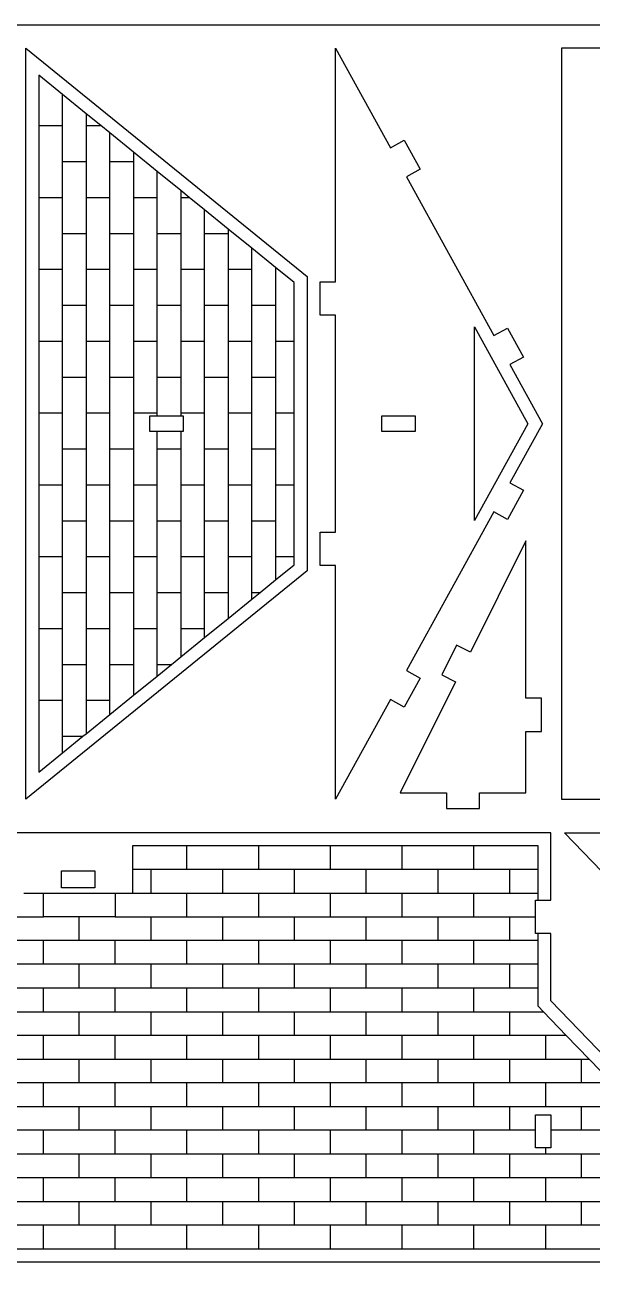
# Model space of a CAD drawing. Extents: x -20.4 to 71.3, y -7 to 58.8.
# Drawn here: x 6.68 to 24.98, y 18.7 to 58.78 of the extents above; entities that cross this region are included whole.
import ezdxf

# ---------------------------------------------------------------- set-up
doc = ezdxf.new("R2010")
doc.units = 0
doc.header["$MEASUREMENT"] = 0
doc.layers.get('0').update_dxf_attribs({"linetype": 'CONTINUOUS'})
doc.layers.add('ENGRAVING', color=1, linetype='CONTINUOUS')

msp = doc.modelspace()

# ---------------------------------------------------------------- linework, layer by layer
for points in [[(-20.443, -7.045), (-20.443, 58.781), (71.309, 58.781), (71.309, -7.045)], [(6.712, 33.835), (6.712, 58.032), (15.786, 50.677), (15.786, 41.191)], [(16.702, 33.835), (16.702, 41.367), (16.202, 41.367), (16.202, 42.435), (16.702, 42.435), (16.702, 49.433), (16.202, 49.433), (16.202, 50.501), (16.702, 50.501), (16.702, 58.032), (18.473, 54.822), (18.911, 55.063), (19.426, 54.128), (18.989, 53.887), (21.81, 48.773), (22.248, 49.014), (22.764, 48.079), (22.326, 47.838), (23.377, 45.934), (22.326, 44.03), (22.764, 43.788), (22.248, 42.853), (21.81, 43.095), (18.989, 37.981), (19.426, 37.739), (18.911, 36.804), (18.473, 37.046)], [(23.983, 33.835), (70.708, 33.835), (70.708, 58.032), (23.983, 58.032)], [(10.715, 45.684), (10.715, 46.184), (10.948, 46.184), (11.711, 46.184), (11.783, 46.184), (11.783, 45.684), (11.711, 45.684), (10.948, 45.684)], [(18.197, 45.684), (18.197, 46.184), (19.265, 46.184), (19.265, 45.684)], [(18.784, 34.043), (20.279, 34.043), (20.279, 33.543), (21.347, 33.543), (21.347, 34.043), (22.842, 34.043), (22.842, 36.022), (23.342, 36.022), (23.342, 37.09), (22.842, 37.09), (22.842, 42.16), (21.052, 38.579), (20.605, 38.803), (20.127, 37.848), (20.574, 37.624)], [(-14.96, 18.937), (31.765, 18.937), (23.648, 27.338), (23.648, 29.513), (23.231, 29.513), (23.148, 29.513), (23.148, 30.047), (23.148, 30.581), (23.231, 30.581), (23.648, 30.581), (23.648, 32.755), (-6.844, 32.755), (-6.844, 30.581), (-6.426, 30.581), (-6.344, 30.581), (-6.344, 30.047), (-6.344, 29.513), (-6.426, 29.513), (-6.844, 29.513), (-6.844, 27.338)], [(32.205, 18.938), (32.205, 21.113), (32.622, 21.113), (32.705, 21.113), (32.705, 21.647), (32.705, 22.181), (32.622, 22.181), (32.205, 22.181), (32.205, 24.355), (24.089, 32.756), (70.814, 32.756), (62.697, 24.355), (62.697, 22.181), (62.28, 22.181), (62.197, 22.181), (62.197, 21.647), (62.197, 21.113), (62.28, 21.113), (62.697, 21.113), (62.697, 18.938)], [(7.868, 30.986), (7.868, 31.532), (8.936, 31.532), (8.936, 30.986)], [(23.148, 22.604), (23.148, 23.173), (23.148, 23.672), (23.648, 23.672), (23.648, 23.173), (23.648, 22.604), (23.478, 22.604)]]:
    msp.add_lwpolyline(points, close=True)
at = {"layer": 'ENGRAVING'}
for points in [[(7.129, 57.157), (7.129, 55.536)], [(7.893, 56.538), (7.129, 57.157)], [(8.656, 55.919), (7.893, 56.538)], [(7.893, 54.379), (7.893, 55.536), (7.893, 56.538)], [(8.656, 55.919), (8.656, 55.536), (8.656, 54.379)], [(9.128, 55.536), (8.656, 55.919)], [(7.129, 55.536), (7.129, 53.222), (7.129, 50.908)], [(7.129, 55.536), (7.893, 55.536)], [(8.656, 55.536), (9.128, 55.536)], [(9.42, 55.3), (9.128, 55.536)], [(9.42, 54.379), (9.42, 55.3)], [(10.184, 54.681), (9.42, 55.3)], [(10.948, 54.062), (10.184, 54.681)], [(10.184, 54.681), (10.184, 54.379)], [(7.893, 54.379), (8.656, 54.379)], [(7.893, 53.222), (7.893, 54.379)], [(8.656, 53.222), (9.42, 53.222), (9.42, 54.379)], [(8.656, 54.379), (8.656, 53.222)], [(9.42, 54.379), (10.184, 54.379)], [(10.184, 54.379), (10.184, 53.222)], [(12.475, 52.824), (11.983, 53.222), (11.711, 53.443), (10.948, 54.062)], [(10.948, 53.222), (10.948, 54.062)], [(11.711, 53.443), (11.711, 53.222)], [(7.129, 53.222), (7.893, 53.222)], [(7.893, 52.065), (7.893, 53.222)], [(8.656, 53.222), (8.656, 52.065)], [(9.42, 52.065), (9.42, 53.222)], [(10.184, 53.222), (10.184, 52.065)], [(10.184, 53.222), (10.948, 53.222)], [(10.948, 52.065), (10.948, 53.222)], [(11.711, 53.222), (11.711, 52.065)], [(11.711, 53.222), (11.983, 53.222)], [(13.239, 52.205), (12.475, 52.824)], [(12.475, 52.065), (12.475, 52.824)], [(14.002, 51.585), (13.239, 52.205)], [(13.239, 52.205), (13.239, 52.065)], [(7.893, 50.908), (7.893, 52.065)], [(7.893, 52.065), (8.656, 52.065)], [(8.656, 52.065), (8.656, 50.908)], [(9.42, 50.908), (9.42, 52.065)], [(9.42, 52.065), (10.184, 52.065)], [(10.184, 52.065), (10.184, 50.908)], [(10.948, 52.065), (11.711, 52.065)], [(10.948, 50.908), (10.948, 52.065)], [(11.711, 52.065), (11.711, 50.908)], [(12.475, 52.065), (13.239, 52.065)], [(12.475, 50.908), (12.475, 52.065)], [(13.239, 52.065), (13.239, 50.908)], [(14.002, 49.751), (14.002, 50.908), (14.002, 51.585)], [(14.766, 50.966), (14.002, 51.585)], [(7.129, 50.908), (7.129, 48.594)], [(7.129, 50.908), (7.893, 50.908)], [(7.893, 49.751), (7.893, 50.908)], [(8.656, 50.908), (9.42, 50.908)], [(8.656, 50.908), (8.656, 49.751)], [(9.42, 48.594), (9.42, 49.751), (9.42, 50.908)], [(10.184, 50.908), (10.184, 49.751)], [(10.184, 50.908), (10.948, 50.908)], [(10.948, 49.751), (10.948, 50.908)], [(11.711, 50.908), (11.711, 49.751)], [(11.711, 50.908), (12.475, 50.908)], [(12.475, 49.751), (12.475, 50.908)], [(13.239, 50.908), (14.002, 50.908)], [(13.239, 50.908), (13.239, 49.751)], [(15.369, 50.478), (14.766, 50.966)], [(14.766, 50.966), (14.766, 49.751)], [(15.369, 41.652), (15.369, 43.966), (15.369, 46.28), (15.369, 48.594), (15.369, 50.478)], [(7.893, 48.594), (7.893, 49.751)], [(7.893, 49.751), (8.656, 49.751)], [(8.656, 49.751), (8.656, 48.594)], [(9.42, 49.751), (10.184, 49.751)], [(10.184, 49.751), (10.184, 48.594)], [(10.948, 49.751), (11.711, 49.751)], [(10.948, 48.594), (10.948, 49.751)], [(11.711, 49.751), (11.711, 48.594), (11.711, 47.437)], [(12.475, 47.437), (12.475, 48.594), (12.475, 49.751), (13.239, 49.751), (13.239, 48.594)], [(14.002, 49.751), (14.766, 49.751)], [(14.002, 48.594), (14.002, 49.751)], [(14.766, 49.751), (14.766, 48.594)], [(7.129, 48.594), (7.893, 48.594)], [(7.129, 48.594), (7.129, 46.28)], [(7.893, 47.437), (7.893, 48.594)], [(8.656, 48.594), (9.42, 48.594)], [(8.656, 48.594), (8.656, 47.437)], [(9.42, 46.28), (9.42, 47.437), (9.42, 48.594)], [(10.184, 48.594), (10.184, 47.437)], [(10.184, 48.594), (10.948, 48.594)], [(10.948, 47.437), (10.948, 48.594)], [(11.711, 48.594), (12.475, 48.594)], [(13.239, 48.594), (13.239, 47.437)], [(13.239, 48.594), (14.002, 48.594)], [(14.002, 47.437), (14.002, 48.594)], [(14.766, 48.594), (15.369, 48.594)], [(14.766, 48.594), (14.766, 47.437)], [(7.893, 45.123), (7.893, 46.28), (7.893, 47.437), (8.656, 47.437), (8.656, 46.28), (8.656, 45.123)], [(9.42, 47.437), (10.184, 47.437), (10.184, 46.28), (10.184, 45.123)], [(10.948, 46.28), (10.948, 47.437)], [(10.948, 47.437), (11.711, 47.437), (11.711, 46.28)], [(12.475, 46.28), (12.475, 47.437)], [(12.475, 47.437), (13.239, 47.437)], [(13.239, 47.437), (13.239, 46.28)], [(14.002, 46.28), (14.002, 47.437)], [(14.002, 47.437), (14.766, 47.437)], [(14.766, 47.437), (14.766, 46.28)], [(7.129, 46.28), (7.893, 46.28)], [(7.129, 46.28), (7.129, 43.966)], [(8.656, 46.28), (9.42, 46.28)], [(9.42, 45.123), (9.42, 46.28)], [(10.184, 46.28), (10.948, 46.28)], [(10.948, 46.184), (10.948, 46.28)], [(11.711, 46.28), (12.475, 46.28)], [(11.711, 46.28), (11.711, 46.184)], [(12.475, 45.123), (12.475, 46.28)], [(13.239, 46.28), (13.239, 45.123)], [(13.239, 46.28), (14.002, 46.28)], [(14.002, 45.123), (14.002, 46.28)], [(14.766, 46.28), (14.766, 45.123)], [(14.766, 46.28), (15.369, 46.28)], [(10.948, 45.123), (10.948, 45.684)], [(11.711, 45.684), (11.711, 45.123)], [(7.893, 42.809), (7.893, 43.966), (7.893, 45.123), (8.656, 45.123), (8.656, 43.966)], [(9.42, 45.123), (10.184, 45.123)], [(9.42, 43.966), (9.42, 45.123)], [(10.184, 45.123), (10.184, 43.966)], [(10.948, 45.123), (11.711, 45.123)], [(10.948, 43.966), (10.948, 45.123)], [(11.711, 45.123), (11.711, 43.966)], [(12.475, 45.123), (13.239, 45.123)], [(12.475, 43.966), (12.475, 45.123)], [(13.239, 45.123), (13.239, 43.966)], [(14.002, 43.966), (14.002, 45.123)], [(14.002, 45.123), (14.766, 45.123), (14.766, 43.966), (14.766, 42.809)], [(7.129, 43.966), (7.129, 41.652)], [(7.129, 43.966), (7.893, 43.966)], [(8.656, 43.966), (9.42, 43.966)], [(8.656, 43.966), (8.656, 42.809)], [(9.42, 42.809), (9.42, 43.966)], [(10.184, 43.966), (10.948, 43.966)], [(10.184, 43.966), (10.184, 42.809)], [(10.948, 42.809), (10.948, 43.966)], [(11.711, 43.966), (12.475, 43.966)], [(11.711, 43.966), (11.711, 42.809)], [(12.475, 42.809), (12.475, 43.966)], [(13.239, 43.966), (14.002, 43.966)], [(13.239, 43.966), (13.239, 42.809)], [(14.002, 42.809), (14.002, 43.966)], [(14.766, 43.966), (15.369, 43.966)], [(7.893, 42.809), (8.656, 42.809)], [(7.893, 41.652), (7.893, 42.809)], [(8.656, 42.809), (8.656, 41.652)], [(9.42, 41.652), (9.42, 42.809)], [(9.42, 42.809), (10.184, 42.809)], [(10.184, 42.809), (10.184, 41.652)], [(10.948, 41.652), (10.948, 42.809)], [(10.948, 42.809), (11.711, 42.809)], [(11.711, 42.809), (11.711, 41.652)], [(12.475, 41.652), (12.475, 42.809)], [(12.475, 42.809), (13.239, 42.809)], [(13.239, 42.809), (13.239, 41.652)], [(14.002, 42.809), (14.766, 42.809)], [(14.002, 41.652), (14.002, 42.809)], [(14.766, 42.809), (14.766, 41.652)], [(7.129, 41.652), (7.893, 41.652)], [(7.129, 41.652), (7.129, 39.338)], [(7.893, 40.495), (7.893, 41.652)], [(8.656, 41.652), (9.42, 41.652)], [(8.656, 41.652), (8.656, 40.495)], [(9.42, 40.495), (9.42, 41.652)], [(10.184, 41.652), (10.948, 41.652)], [(10.184, 41.652), (10.184, 40.495)], [(10.948, 40.495), (10.948, 41.652)], [(11.711, 41.652), (12.475, 41.652)], [(11.711, 41.652), (11.711, 40.495)], [(12.475, 40.495), (12.475, 41.652)], [(13.239, 41.652), (14.002, 41.652)], [(13.239, 41.652), (13.239, 40.495)], [(14.002, 40.495), (14.002, 41.652)], [(14.002, 40.495), (14.266, 40.495), (14.766, 40.901), (15.369, 41.39)], [(14.766, 41.652), (14.766, 40.901)], [(14.766, 41.652), (15.369, 41.652)], [(15.369, 41.39), (15.369, 41.652)], [(7.893, 39.338), (7.893, 40.495)], [(7.893, 40.495), (8.656, 40.495)], [(8.656, 40.495), (8.656, 39.338)], [(9.42, 39.338), (9.42, 40.495)], [(9.42, 40.495), (10.184, 40.495)], [(10.184, 40.495), (10.184, 39.338)], [(10.948, 37.806), (11.411, 38.181), (11.711, 38.425), (12.475, 39.044), (13.239, 39.663), (14.002, 40.282), (14.266, 40.495)], [(10.948, 38.181), (10.948, 39.338), (10.948, 40.495), (11.711, 40.495)], [(11.711, 40.495), (11.711, 39.338)], [(12.475, 39.338), (12.475, 40.495)], [(12.475, 40.495), (13.239, 40.495)], [(13.239, 40.495), (13.239, 39.663)], [(14.002, 40.282), (14.002, 40.495)], [(7.129, 39.338), (7.893, 39.338)], [(7.129, 39.338), (7.129, 37.024), (7.129, 34.71), (7.893, 35.33), (8.556, 35.867)], [(7.893, 38.181), (7.893, 39.338)], [(8.656, 39.338), (8.656, 38.181)], [(8.656, 39.338), (9.42, 39.338)], [(9.42, 38.181), (9.42, 39.338)], [(10.184, 39.338), (10.948, 39.338)], [(10.184, 39.338), (10.184, 38.181)], [(11.711, 39.338), (12.475, 39.338)], [(11.711, 39.338), (11.711, 38.425)], [(12.475, 39.044), (12.475, 39.338)], [(7.893, 37.024), (7.893, 38.181)], [(7.893, 38.181), (8.656, 38.181)], [(8.656, 38.181), (8.656, 37.024)], [(9.42, 37.024), (9.42, 38.181)], [(9.42, 38.181), (10.184, 38.181)], [(10.184, 38.181), (10.184, 37.187)], [(10.948, 38.181), (11.411, 38.181)], [(10.948, 37.806), (10.948, 38.181)], [(10.184, 37.187), (10.948, 37.806)], [(7.129, 37.024), (7.893, 37.024)], [(7.893, 35.867), (7.893, 37.024)], [(8.656, 37.024), (9.42, 37.024)], [(8.656, 37.024), (8.656, 35.949)], [(9.42, 36.568), (10.184, 37.187)], [(9.42, 36.568), (9.42, 37.024)], [(8.656, 35.949), (9.42, 36.568)], [(7.893, 35.33), (7.893, 35.867)], [(7.893, 35.867), (8.556, 35.867)], [(8.556, 35.867), (8.656, 35.949)], [(10.155, 32.338), (10.155, 31.574)], [(11.908, 32.338), (10.155, 32.338)], [(14.222, 31.574), (13.065, 31.574), (11.908, 31.574), (11.908, 32.338)], [(14.222, 32.338), (11.908, 32.338)], [(14.222, 31.574), (14.222, 32.338)], [(16.536, 32.338), (14.222, 32.338)], [(16.536, 31.574), (16.536, 32.338)], [(18.85, 32.338), (16.536, 32.338)], [(21.164, 31.574), (20.007, 31.574), (18.85, 31.574), (18.85, 32.338)], [(21.164, 32.338), (18.85, 32.338)], [(23.231, 32.338), (21.164, 32.338)], [(21.164, 31.574), (21.164, 32.338)], [(23.231, 31.574), (23.231, 32.338)], [(10.155, 31.574), (10.155, 30.81)], [(10.751, 31.574), (10.155, 31.574)], [(11.908, 31.574), (10.751, 31.574)], [(10.751, 30.81), (10.751, 31.574)], [(13.065, 30.81), (13.065, 31.574)], [(15.379, 31.574), (14.222, 31.574)], [(16.536, 31.574), (15.379, 31.574)], [(15.379, 30.81), (15.379, 31.574)], [(17.693, 31.574), (16.536, 31.574)], [(18.85, 31.574), (17.693, 31.574)], [(17.693, 30.81), (17.693, 31.574)], [(20.007, 30.81), (20.007, 31.574)], [(22.321, 31.574), (21.164, 31.574)], [(22.321, 30.81), (22.321, 31.574)], [(23.231, 31.574), (22.321, 31.574)], [(23.231, 30.81), (23.231, 31.574)], [(6.65, 30.81), (7.28, 30.81)], [(9.594, 30.047), (8.437, 30.047), (7.28, 30.047), (7.28, 30.81), (9.594, 30.81)], [(9.594, 30.81), (9.594, 30.047)], [(9.594, 30.81), (10.155, 30.81)], [(10.155, 30.81), (10.751, 30.81)], [(10.751, 30.81), (11.908, 30.81)], [(11.908, 30.047), (11.908, 30.81), (13.065, 30.81)], [(13.065, 30.81), (14.222, 30.81)], [(14.222, 30.81), (15.379, 30.81)], [(14.222, 30.047), (14.222, 30.81)], [(15.379, 30.81), (16.536, 30.81)], [(16.536, 30.047), (16.536, 30.81)], [(16.536, 30.81), (17.693, 30.81)], [(17.693, 30.81), (18.85, 30.81)], [(18.85, 30.047), (18.85, 30.81), (20.007, 30.81)], [(20.007, 30.81), (21.164, 30.81)], [(21.164, 30.81), (22.321, 30.81)], [(21.164, 30.047), (21.164, 30.81)], [(22.321, 30.81), (23.231, 30.81)], [(23.231, 30.581), (23.231, 30.81)], [(6.123, 30.047), (7.28, 30.047)], [(8.437, 29.283), (8.437, 30.047)], [(9.594, 30.047), (10.751, 30.047)], [(10.751, 29.283), (10.751, 30.047)], [(10.751, 30.047), (11.908, 30.047), (13.065, 30.047)], [(13.065, 30.047), (14.222, 30.047)], [(13.065, 29.283), (13.065, 30.047)], [(14.222, 30.047), (15.379, 30.047)], [(15.379, 30.047), (16.536, 30.047)], [(15.379, 29.283), (15.379, 30.047)], [(16.536, 30.047), (17.693, 30.047)], [(17.693, 29.283), (17.693, 30.047)], [(17.693, 30.047), (18.85, 30.047)], [(18.85, 30.047), (20.007, 30.047)], [(20.007, 29.283), (20.007, 30.047), (21.164, 30.047), (22.321, 30.047)], [(22.321, 29.283), (22.321, 30.047)], [(22.321, 30.047), (23.148, 30.047)], [(7.28, 28.519), (6.123, 28.519), (4.966, 28.519), (4.966, 29.283)], [(7.28, 29.283), (6.123, 29.283)], [(8.437, 29.283), (7.28, 29.283)], [(7.28, 28.519), (7.28, 29.283)], [(9.594, 29.283), (8.437, 29.283)], [(11.908, 28.519), (10.751, 28.519), (9.594, 28.519), (9.594, 29.283)], [(10.751, 29.283), (9.594, 29.283)], [(11.908, 29.283), (10.751, 29.283)], [(13.065, 28.519), (11.908, 28.519), (11.908, 29.283)], [(13.065, 29.283), (11.908, 29.283)], [(14.222, 29.283), (13.065, 29.283)], [(16.536, 28.519), (15.379, 28.519), (14.222, 28.519), (14.222, 29.283)], [(15.379, 29.283), (14.222, 29.283)], [(16.536, 29.283), (15.379, 29.283)], [(16.536, 28.519), (16.536, 29.283)], [(17.693, 29.283), (16.536, 29.283)], [(18.85, 29.283), (17.693, 29.283)], [(21.164, 28.519), (20.007, 28.519), (18.85, 28.519), (18.85, 29.283)], [(20.007, 29.283), (18.85, 29.283)], [(21.164, 29.283), (20.007, 29.283)], [(21.164, 28.519), (21.164, 29.283)], [(22.321, 29.283), (21.164, 29.283)], [(23.231, 29.283), (22.321, 29.283)], [(23.231, 29.283), (23.231, 29.513)], [(23.231, 28.519), (23.231, 29.283)], [(8.437, 27.756), (7.28, 27.756), (6.123, 27.756), (6.123, 28.519)], [(8.437, 28.519), (7.28, 28.519)], [(9.594, 28.519), (8.437, 28.519)], [(8.437, 27.756), (8.437, 28.519)], [(10.751, 27.756), (10.751, 28.519)], [(15.379, 27.756), (14.222, 27.756), (13.065, 27.756), (13.065, 28.519)], [(14.222, 28.519), (13.065, 28.519)], [(15.379, 27.756), (15.379, 28.519)], [(17.693, 28.519), (16.536, 28.519)], [(18.85, 28.519), (17.693, 28.519)], [(17.693, 27.756), (17.693, 28.519)], [(22.321, 27.756), (21.164, 27.756), (20.007, 27.756), (20.007, 28.519)], [(22.321, 28.519), (21.164, 28.519)], [(22.321, 27.756), (22.321, 28.519)], [(23.231, 28.519), (22.321, 28.519)], [(23.231, 27.756), (23.231, 28.519)], [(7.28, 26.992), (7.28, 27.756)], [(9.594, 27.756), (8.437, 27.756)], [(9.594, 26.992), (9.594, 27.756)], [(10.751, 27.756), (9.594, 27.756)], [(11.908, 27.756), (10.751, 27.756)], [(11.908, 26.992), (11.908, 27.756)], [(13.065, 27.756), (11.908, 27.756)], [(14.222, 26.992), (14.222, 27.756)], [(16.536, 27.756), (15.379, 27.756)], [(16.536, 26.992), (16.536, 27.756)], [(17.693, 27.756), (16.536, 27.756)], [(18.85, 27.756), (17.693, 27.756)], [(18.85, 26.992), (18.85, 27.756)], [(20.007, 27.756), (18.85, 27.756)], [(21.164, 26.992), (21.164, 27.756)], [(23.231, 27.756), (22.321, 27.756)], [(23.231, 27.17), (23.231, 27.756)], [(7.28, 26.228), (6.123, 26.228), (6.123, 26.992), (7.28, 26.992), (8.437, 26.992)], [(8.437, 26.992), (9.594, 26.992)], [(8.437, 26.228), (8.437, 26.992)], [(9.594, 26.992), (10.751, 26.992)], [(10.751, 26.992), (11.908, 26.992)], [(10.751, 26.228), (10.751, 26.992)], [(11.908, 26.992), (13.065, 26.992)], [(15.379, 26.228), (14.222, 26.228), (13.065, 26.228), (13.065, 26.992), (14.222, 26.992), (15.379, 26.992)], [(15.379, 26.228), (15.379, 26.992)], [(15.379, 26.992), (16.536, 26.992), (17.693, 26.992)], [(20.007, 26.228), (18.85, 26.228), (17.693, 26.228), (17.693, 26.992), (18.85, 26.992), (20.007, 26.992)], [(20.007, 26.228), (20.007, 26.992)], [(20.007, 26.992), (21.164, 26.992), (22.321, 26.992)], [(24.141, 26.228), (23.478, 26.228), (22.321, 26.228), (22.321, 26.992), (23.403, 26.992)], [(23.403, 26.992), (23.231, 27.17)], [(24.141, 26.228), (23.403, 26.992)], [(8.437, 26.228), (7.28, 26.228)], [(7.28, 25.464), (7.28, 26.228)], [(9.594, 26.228), (8.437, 26.228)], [(9.594, 25.464), (9.594, 26.228)], [(10.751, 26.228), (9.594, 26.228)], [(11.908, 26.228), (10.751, 26.228)], [(11.908, 25.464), (11.908, 26.228)], [(13.065, 26.228), (11.908, 26.228)], [(14.222, 25.464), (14.222, 26.228)], [(16.536, 26.228), (15.379, 26.228)], [(16.536, 25.464), (16.536, 26.228)], [(17.693, 26.228), (16.536, 26.228)], [(18.85, 25.464), (18.85, 26.228)], [(21.164, 26.228), (20.007, 26.228)], [(21.164, 25.464), (21.164, 26.228)], [(22.321, 26.228), (21.164, 26.228)], [(23.478, 25.464), (23.478, 26.228)], [(24.879, 25.464), (24.141, 26.228)], [(6.123, 25.464), (7.28, 25.464)], [(7.28, 25.464), (8.437, 25.464)], [(8.437, 25.464), (9.594, 25.464)], [(8.437, 24.701), (8.437, 25.464)], [(9.594, 25.464), (10.751, 25.464)], [(10.751, 25.464), (11.908, 25.464)], [(10.751, 24.701), (10.751, 25.464)], [(11.908, 25.464), (13.065, 25.464)], [(13.065, 24.701), (13.065, 25.464)], [(13.065, 25.464), (14.222, 25.464)], [(14.222, 25.464), (15.379, 25.464)], [(15.379, 25.464), (16.536, 25.464)], [(16.536, 24.701), (15.379, 24.701), (15.379, 25.464)], [(16.536, 25.464), (17.693, 25.464)], [(17.693, 25.464), (18.85, 25.464)], [(17.693, 24.701), (17.693, 25.464)], [(18.85, 25.464), (20.007, 25.464)], [(22.321, 24.701), (21.164, 24.701), (20.007, 24.701), (20.007, 25.464), (21.164, 25.464), (22.321, 25.464)], [(22.321, 24.701), (22.321, 25.464)], [(22.321, 25.464), (23.478, 25.464)], [(23.478, 25.464), (24.635, 25.464)], [(25.617, 24.701), (24.635, 24.701), (24.635, 25.464), (24.879, 25.464)], [(25.617, 24.701), (24.879, 25.464)], [(7.28, 24.701), (6.123, 24.701)], [(8.437, 24.701), (7.28, 24.701)], [(7.28, 23.937), (7.28, 24.701)], [(9.594, 24.701), (8.437, 24.701)], [(10.751, 24.701), (9.594, 24.701)], [(9.594, 23.937), (9.594, 24.701)], [(11.908, 24.701), (10.751, 24.701)], [(13.065, 24.701), (11.908, 24.701)], [(11.908, 23.937), (11.908, 24.701)], [(14.222, 24.701), (13.065, 24.701)], [(15.379, 24.701), (14.222, 24.701)], [(14.222, 23.937), (14.222, 24.701)], [(16.536, 23.937), (16.536, 24.701)], [(17.693, 24.701), (16.536, 24.701)], [(18.85, 24.701), (17.693, 24.701)], [(18.85, 23.937), (18.85, 24.701)], [(20.007, 24.701), (18.85, 24.701)], [(21.164, 23.937), (21.164, 24.701)], [(24.635, 24.701), (23.478, 24.701), (22.321, 24.701)], [(23.478, 23.937), (23.478, 24.701)], [(6.123, 23.937), (7.28, 23.937)], [(7.28, 23.937), (8.437, 23.937)], [(8.437, 23.937), (9.594, 23.937)], [(8.437, 23.173), (8.437, 23.937)], [(9.594, 23.937), (10.751, 23.937)], [(10.751, 23.173), (10.751, 23.937), (11.908, 23.937), (13.065, 23.937)], [(13.065, 23.173), (13.065, 23.937)], [(13.065, 23.937), (14.222, 23.937)], [(14.222, 23.937), (15.379, 23.937)], [(15.379, 23.173), (15.379, 23.937)], [(15.379, 23.937), (16.536, 23.937)], [(16.536, 23.937), (17.693, 23.937)], [(17.693, 23.937), (18.85, 23.937)], [(17.693, 23.173), (17.693, 23.937)], [(18.85, 23.937), (20.007, 23.937)], [(20.007, 23.937), (21.164, 23.937)], [(20.007, 23.173), (20.007, 23.937)], [(21.164, 23.937), (22.321, 23.937)], [(22.321, 23.173), (22.321, 23.937)], [(22.321, 23.937), (23.478, 23.937)], [(23.478, 23.937), (24.635, 23.937)], [(25.792, 23.173), (24.635, 23.173), (24.635, 23.937), (25.792, 23.937)], [(7.28, 23.173), (6.123, 23.173)], [(8.437, 23.173), (7.28, 23.173)], [(7.28, 22.41), (7.28, 23.173)], [(9.594, 23.173), (8.437, 23.173)], [(9.594, 22.41), (9.594, 23.173)], [(10.751, 23.173), (9.594, 23.173)], [(11.908, 23.173), (10.751, 23.173)], [(11.908, 22.41), (11.908, 23.173)], [(13.065, 23.173), (11.908, 23.173)], [(15.379, 23.173), (14.222, 23.173), (13.065, 23.173)], [(14.222, 22.41), (14.222, 23.173)], [(16.536, 23.173), (15.379, 23.173)], [(17.693, 23.173), (16.536, 23.173)], [(16.536, 22.41), (16.536, 23.173)], [(18.85, 23.173), (17.693, 23.173)], [(20.007, 23.173), (18.85, 23.173)], [(18.85, 22.41), (18.85, 23.173)], [(21.164, 23.173), (20.007, 23.173)], [(21.164, 22.41), (21.164, 23.173)], [(22.321, 23.173), (21.164, 23.173)], [(23.148, 23.173), (22.321, 23.173)], [(24.635, 23.173), (23.648, 23.173)], [(23.478, 22.41), (23.478, 22.604)], [(8.437, 21.646), (7.28, 21.646), (6.123, 21.646), (6.123, 22.41), (7.28, 22.41), (8.437, 22.41)], [(8.437, 22.41), (9.594, 22.41)], [(8.437, 21.646), (8.437, 22.41)], [(9.594, 22.41), (10.751, 22.41)], [(10.751, 22.41), (11.908, 22.41)], [(10.751, 21.646), (10.751, 22.41)], [(11.908, 22.41), (13.065, 22.41)], [(13.065, 21.646), (13.065, 22.41)], [(13.065, 22.41), (14.222, 22.41), (15.379, 22.41)], [(15.379, 21.646), (15.379, 22.41)], [(15.379, 22.41), (16.536, 22.41)], [(16.536, 22.41), (17.693, 22.41)], [(17.693, 21.646), (17.693, 22.41), (18.85, 22.41), (20.007, 22.41)], [(20.007, 21.646), (20.007, 22.41)], [(20.007, 22.41), (21.164, 22.41)], [(21.164, 22.41), (22.321, 22.41)], [(23.478, 21.646), (22.321, 21.646), (22.321, 22.41), (23.478, 22.41), (24.635, 22.41)], [(26.949, 21.646), (25.792, 21.646), (24.635, 21.646), (24.635, 22.41), (25.792, 22.41), (26.949, 22.41)], [(7.28, 20.882), (7.28, 21.646)], [(9.594, 21.646), (8.437, 21.646)], [(10.751, 21.646), (9.594, 21.646)], [(9.594, 20.882), (9.594, 21.646)], [(11.908, 21.646), (10.751, 21.646)], [(11.908, 20.882), (11.908, 21.646)], [(13.065, 21.646), (11.908, 21.646)], [(15.379, 21.646), (14.222, 21.646), (13.065, 21.646)], [(14.222, 20.882), (14.222, 21.646)], [(16.536, 21.646), (15.379, 21.646)], [(16.536, 20.882), (16.536, 21.646)], [(17.693, 21.646), (16.536, 21.646)], [(18.85, 21.646), (17.693, 21.646)], [(18.85, 20.882), (18.85, 21.646)], [(20.007, 21.646), (18.85, 21.646)], [(21.164, 21.646), (20.007, 21.646)], [(21.164, 20.882), (21.164, 21.646)], [(22.321, 21.646), (21.164, 21.646)], [(23.478, 20.882), (23.478, 21.646)], [(24.635, 21.646), (23.478, 21.646)], [(8.437, 20.118), (7.28, 20.118), (6.123, 20.118), (6.123, 20.882), (7.28, 20.882), (8.437, 20.882)], [(8.437, 20.882), (9.594, 20.882)], [(8.437, 20.118), (8.437, 20.882)], [(9.594, 20.882), (10.751, 20.882)], [(10.751, 20.882), (11.908, 20.882)], [(10.751, 20.118), (10.751, 20.882)], [(11.908, 20.882), (13.065, 20.882)], [(13.065, 20.882), (14.222, 20.882)], [(13.065, 20.118), (13.065, 20.882)], [(14.222, 20.882), (15.379, 20.882)], [(17.693, 20.118), (16.536, 20.118), (15.379, 20.118), (15.379, 20.882), (16.536, 20.882)], [(16.536, 20.882), (17.693, 20.882)], [(17.693, 20.882), (18.85, 20.882)], [(17.693, 20.118), (17.693, 20.882)], [(18.85, 20.882), (20.007, 20.882)], [(22.321, 20.118), (21.164, 20.118), (20.007, 20.118), (20.007, 20.882), (21.164, 20.882), (22.321, 20.882)], [(22.321, 20.118), (22.321, 20.882)], [(22.321, 20.882), (23.478, 20.882)], [(23.478, 20.882), (24.635, 20.882)], [(24.635, 20.882), (25.792, 20.882)], [(24.635, 20.118), (24.635, 20.882)], [(7.28, 19.355), (7.28, 20.118)], [(9.594, 20.118), (8.437, 20.118)], [(10.751, 20.118), (9.594, 20.118)], [(9.594, 19.355), (9.594, 20.118)], [(11.908, 20.118), (10.751, 20.118)], [(11.908, 19.355), (11.908, 20.118)], [(13.065, 20.118), (11.908, 20.118)], [(14.222, 20.118), (13.065, 20.118)], [(14.222, 19.355), (14.222, 20.118)], [(15.379, 20.118), (14.222, 20.118)], [(16.536, 19.355), (16.536, 20.118)], [(18.85, 20.118), (17.693, 20.118)], [(18.85, 19.355), (18.85, 20.118)], [(20.007, 20.118), (18.85, 20.118)], [(21.164, 19.355), (21.164, 20.118)], [(23.478, 20.118), (22.321, 20.118)], [(23.478, 19.355), (23.478, 20.118)], [(24.635, 20.118), (23.478, 20.118)], [(25.792, 20.118), (24.635, 20.118)], [(4.966, 19.355), (7.28, 19.355)], [(7.28, 19.355), (9.594, 19.355)], [(9.594, 19.355), (11.908, 19.355)], [(11.908, 19.355), (14.222, 19.355)], [(14.222, 19.355), (16.536, 19.355)], [(16.536, 19.355), (18.85, 19.355)], [(18.85, 19.355), (21.164, 19.355)], [(21.164, 19.355), (23.478, 19.355)], [(23.478, 19.355), (25.792, 19.355)]]:
    msp.add_lwpolyline(points, dxfattribs=at)
msp.add_lwpolyline([(21.177, 49.057), (22.9, 45.934), (21.177, 42.811)], close=True, dxfattribs=at)

doc.saveas('drawing.dxf')
